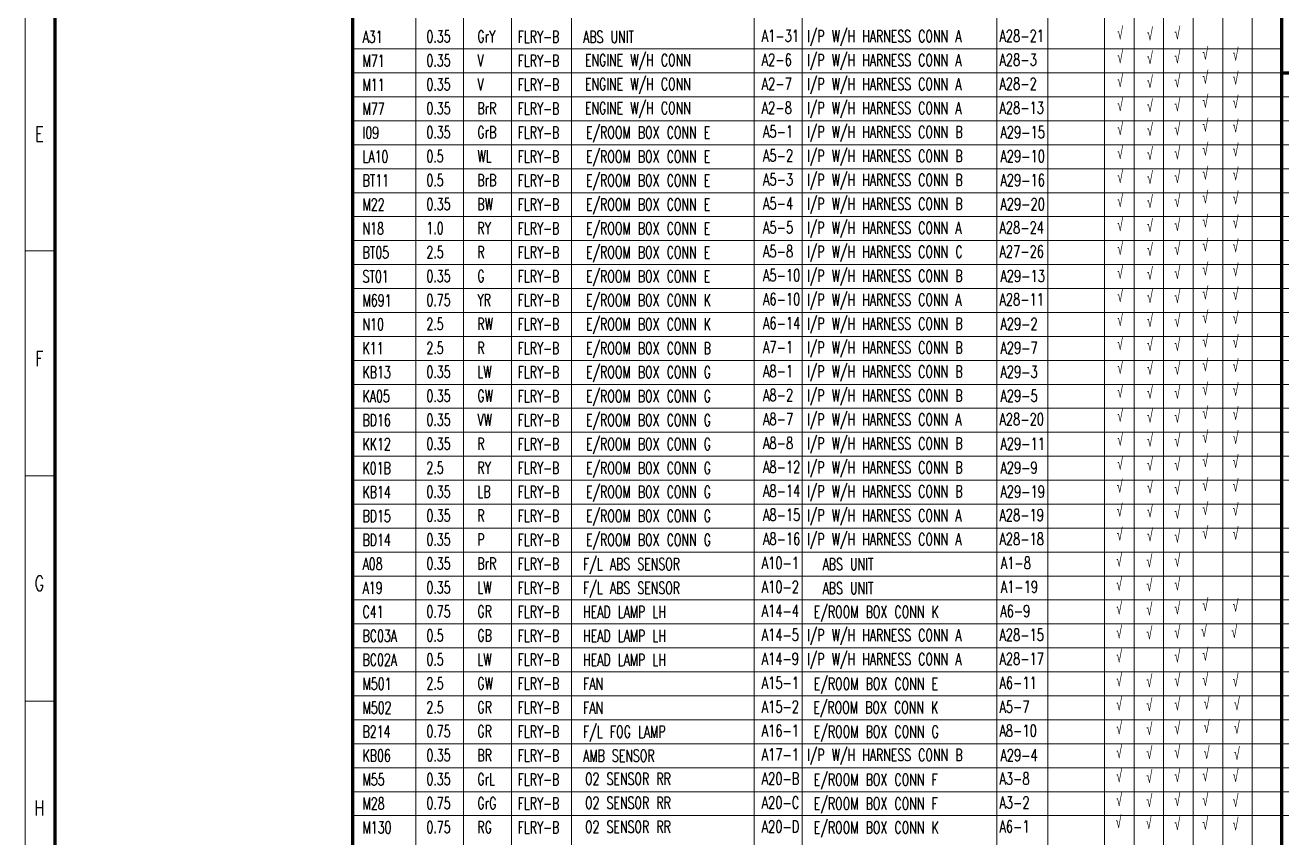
# Model space of a CAD drawing. Header units: millimetres. Extents: x 296 to 1485, y 44 to 885.
# Drawn here: x 296.4 to 716, y 312.8 to 584.2 of the extents above; entities that cross this region are included whole.
import ezdxf
from ezdxf.enums import TextEntityAlignment as Align

# ---------------------------------------------------------------- set-up
doc = ezdxf.new("R2010")
doc.units = ezdxf.units.MM
doc.layers.add('0Filament', color=7, linetype='Continuous', lineweight=20)
doc.layers.add('2FRAME', color=2, linetype='Continuous', lineweight=70)
doc.styles.add('HZ', font='TXT', dxfattribs={"width": 0.7, "height": 4, "bigfont": 'HZTXT'})

msp = doc.modelspace()

# ---------------------------------------------------------------- linework, layer by layer
at = {"layer": '0Filament'}
for p, q in [((296.47, 44.43), (296.47, 885.43)), ((426.83, 744.22), (426.83, 54.43)), ((442.83, 744.22), (442.83, 54.43)), ((458.83, 54.43), (458.83, 744.22)), ((478.81, 54.43), (478.81, 744.22)), ((539.83, 54.43), (539.83, 744.22)), ((555.83, 54.43), (555.83, 744.22)), ((620.83, 54.43), (620.83, 744.22)), ((637.95, 744.22), (637.95, 54.43)), ((656.83, 54.43), (656.83, 744.22)), ((666.7, 54.43), (666.7, 744.22)), ((676.57, 54.43), (676.57, 744.22)), ((686.44, 54.43), (686.44, 744.22)), ((696.31, 54.43), (696.31, 744.22)), ((706.18, 54.43), (706.18, 744.22)), ((716.05, 576.22), (405.83, 576.22)), ((716.05, 568.22), (405.83, 568.22)), ((716.05, 560.22), (405.83, 560.22)), ((716.05, 560.22), (1026.27, 560.22)), ((716.05, 560.22), (1026.27, 560.22)), ((716.05, 560.22), (1026.27, 560.22)), ((716.05, 560.22), (1026.27, 560.22)), ((716.05, 552.22), (405.83, 552.22)), ((716.05, 552.22), (1026.27, 552.22)), ((716.05, 552.22), (1026.27, 552.22)), ((716.05, 552.22), (1026.27, 552.22)), ((716.05, 552.22), (1026.27, 552.22)), ((716.05, 544.22), (405.83, 544.22)), ((716.05, 544.22), (1026.27, 544.22)), ((716.05, 544.22), (1026.27, 544.22)), ((716.05, 544.22), (1026.27, 544.22)), ((716.05, 544.22), (1026.27, 544.22)), ((716.05, 536.22), (405.83, 536.22)), ((716.05, 536.22), (1026.27, 536.22)), ((716.05, 536.22), (1026.27, 536.22)), ((716.05, 536.22), (1026.27, 536.22)), ((716.05, 536.22), (1026.27, 536.22)), ((716.05, 528.22), (405.83, 528.22)), ((716.05, 528.22), (1026.27, 528.22)), ((716.05, 520.22), (405.83, 520.22)), ((716.05, 520.22), (1026.27, 520.22)), ((716.05, 512.22), (405.83, 512.22)), ((716.05, 512.22), (1026.27, 512.22)), ((306.37, 508.76), (296.47, 508.76)), ((716.05, 504.22), (405.83, 504.22)), ((716.05, 504.22), (1026.27, 504.22)), ((716.05, 496.22), (405.83, 496.22)), ((716.05, 496.22), (1026.27, 496.22)), ((716.05, 488.22), (405.83, 488.22)), ((716.05, 488.22), (1026.27, 488.22)), ((716.05, 480.22), (405.83, 480.22)), ((716.05, 480.22), (1026.27, 480.22)), ((716.05, 472.22), (405.83, 472.22)), ((716.05, 472.22), (1026.27, 472.22)), ((716.05, 464.22), (405.83, 464.22)), ((716.05, 464.22), (1026.27, 464.22)), ((716.05, 456.22), (405.83, 456.22)), ((716.05, 456.22), (1026.27, 456.22)), ((716.05, 448.22), (405.83, 448.22)), ((716.05, 448.22), (1026.27, 448.22)), ((1026.27, 440.22), (405.83, 440.22)), ((306.37, 433.73), (296.47, 433.73)), ((1026.27, 432.22), (405.83, 432.22)), ((716.05, 424.22), (405.83, 424.22)), ((716.05, 416.22), (405.83, 416.22)), ((1026.27, 416.22), (716.05, 416.22)), ((716.05, 408.22), (405.83, 408.22)), ((1026.27, 408.22), (716.05, 408.22)), ((716.05, 400.22), (405.83, 400.22)), ((1026.27, 400.22), (716.05, 400.22)), ((716.05, 392.22), (405.83, 392.22)), ((1026.27, 392.22), (716.05, 392.22)), ((716.05, 384.22), (405.83, 384.22)), ((1026.27, 384.22), (716.05, 384.22)), ((716.05, 376.22), (405.83, 376.22)), ((1026.27, 376.22), (716.05, 376.22)), ((716.05, 368.22), (405.83, 368.22)), ((1026.27, 368.22), (716.05, 368.22)), ((306.4, 358.49), (296.42, 358.49)), ((716.05, 360.22), (405.83, 360.22)), ((1026.27, 360.22), (716.05, 360.22)), ((716.05, 352.22), (405.83, 352.22)), ((1026.27, 352.22), (716.05, 352.22)), ((716.05, 344.22), (405.83, 344.22)), ((1026.27, 344.22), (716.05, 344.22)), ((716.05, 336.22), (405.83, 336.22)), ((1026.27, 336.22), (716.05, 336.22)), ((716.05, 328.22), (405.83, 328.22)), ((1026.27, 328.22), (716.05, 328.22)), ((716.05, 320.22), (405.83, 320.22)), ((1026.27, 320.22), (716.05, 320.22))]:
    msp.add_line(p, q, dxfattribs=at)
at = {"layer": '2FRAME'}
for p, q in [((306.47, 54.43), (306.47, 875.43)), ((405.83, 54.43), (405.83, 744.22)), ((716.05, 54.43), (716.05, 744.22)), ((716.05, 568.22), (1026.27, 568.22)), ((716.05, 568.22), (1026.27, 568.22)), ((716.05, 568.22), (1026.27, 568.22)), ((716.05, 568.22), (1026.27, 568.22))]:
    msp.add_line(p, q, dxfattribs=at)

# ---------------------------------------------------------------- texts
at = {"layer": '0Filament', "color": 0, "lineweight": 20, "style": 'HZ', "width": 0.67}
for p in [(662.06, 578.3), (662.06, 570.3), (662.06, 562.3), (662.06, 554.3), (662.06, 546.3), (662.06, 538.3), (662.06, 530.3), (662.06, 522.3)]:
    msp.add_text('√', height=4, dxfattribs=at).set_placement(p, align=Align.BOTTOM_CENTER)
at = {"layer": '0Filament', "lineweight": 20, "style": 'HZ', "width": 0.67}
for p in [(672.02, 577.97), (681.16, 578.24), (681.16, 578.24), (681.16, 578.24), (681.16, 578.24), (672.02, 569.97), (681.16, 570.24), (681.16, 570.24), (681.16, 570.24), (681.16, 570.24), (690.51, 571.45), (700.61, 571.18), (672.02, 561.97), (681.16, 562.24), (681.16, 562.24), (681.16, 562.24), (681.16, 562.24), (690.51, 563.45), (700.61, 563.18), (672.02, 553.97), (681.16, 554.24), (681.16, 554.24), (681.16, 554.24), (681.16, 554.24), (690.51, 555.45), (700.61, 555.18), (672.02, 545.97), (681.16, 546.24), (681.16, 546.24), (681.16, 546.24), (681.16, 546.24), (690.51, 547.45), (700.61, 547.18), (672.02, 537.97), (681.16, 538.24), (681.16, 538.24), (681.16, 538.24), (681.16, 538.24), (690.51, 539.45), (700.61, 539.18), (690.51, 531.45), (672.02, 529.97), (681.16, 530.24), (681.16, 530.24), (681.16, 530.24), (681.16, 530.24), (700.61, 531.18), (690.51, 523.45), (700.61, 523.18), (672.02, 521.97), (681.16, 522.24), (681.16, 522.24), (681.16, 522.24), (681.16, 522.24), (690.51, 515.45), (700.61, 515.18), (662.06, 514.3), (672.02, 513.97), (681.16, 514.24), (681.16, 514.24), (681.16, 514.24), (681.16, 514.24), (662.06, 506.3), (681.16, 506.24), (681.16, 506.24), (681.16, 506.24), (681.16, 506.24), (690.51, 507.45), (700.61, 507.18), (672.02, 505.97), (662.06, 498.3), (672.02, 497.97), (681.16, 498.24), (681.16, 498.24), (681.16, 498.24), (681.16, 498.24), (690.51, 499.45), (700.61, 499.18), (662.06, 490.58), (672.02, 490.25), (681.16, 490.24), (681.16, 490.24), (681.16, 490.24), (681.16, 490.24), (690.51, 491.45), (700.61, 491.18), (662.06, 482.58), (672.02, 482.25), (681.16, 482.24), (681.16, 482.24), (681.16, 482.24), (681.16, 482.24), (690.51, 483.45), (700.61, 483.18), (662.06, 474.58), (672.02, 474.25), (681.16, 474.24), (681.16, 474.24), (681.16, 474.24), (681.16, 474.24), (690.51, 475.45), (700.61, 475.18), (662.06, 466.58), (672.02, 466.25), (681.16, 466.24), (681.16, 466.24), (681.16, 466.24), (681.16, 466.24), (690.51, 467.45), (700.61, 467.18), (662.06, 458.58), (672.02, 458.25), (681.16, 458.24), (681.16, 458.24), (681.16, 458.24), (681.16, 458.24), (690.51, 459.45), (700.61, 459.18), (662.06, 450.58), (672.02, 450.25), (681.16, 450.24), (681.16, 450.24), (681.16, 450.24), (681.16, 450.24), (690.51, 451.45), (700.61, 451.18), (690.51, 443.45), (662.06, 442.58), (672.02, 442.25), (681.16, 442.24), (681.16, 442.24), (681.16, 442.24), (681.16, 442.24), (681.16, 442.24), (681.16, 442.24), (681.16, 442.24), (681.16, 442.24), (681.16, 442.24), (681.16, 442.24), (681.16, 442.24), (681.16, 442.24), (681.16, 442.24), (681.16, 442.24), (681.16, 442.24), (681.16, 442.24), (681.16, 442.24), (681.16, 442.24), (681.16, 442.24), (681.16, 442.24), (681.16, 442.24), (681.16, 442.24), (681.16, 442.24), (681.16, 442.24), (681.16, 442.24), (681.16, 442.24), (681.16, 442.24), (681.16, 442.24), (681.16, 442.24), (681.16, 442.24), (681.16, 442.24), (681.16, 442.24), (681.16, 442.24), (681.16, 442.24), (681.16, 442.24), (681.16, 442.24), (681.16, 442.24), (681.16, 442.24), (681.16, 442.24), (681.16, 442.24), (681.16, 442.24), (681.16, 442.24), (681.16, 442.24), (681.16, 442.24), (681.16, 442.24), (681.16, 442.24), (681.16, 442.24), (681.16, 442.24), (681.16, 442.24), (681.16, 442.24), (681.16, 442.24), (681.16, 442.24), (681.16, 442.24), (681.16, 442.24), (681.16, 442.24), (681.16, 442.24), (681.16, 442.24), (681.16, 442.24), (681.16, 442.24), (681.16, 442.24), (681.16, 442.24), (681.16, 442.24), (681.16, 442.24), (681.16, 442.24), (681.16, 442.24), (681.16, 442.24), (681.16, 442.24), (700.61, 443.18), (690.51, 435.45), (700.61, 435.18), (662.06, 434.58), (672.02, 434.25), (681.16, 434.24), (681.16, 434.24), (681.16, 434.24), (681.16, 434.24), (681.16, 434.24), (681.16, 434.24), (681.16, 434.24), (681.16, 434.24), (681.16, 434.24), (681.16, 434.24), (681.16, 434.24), (681.16, 434.24), (681.16, 434.24), (681.16, 434.24), (681.16, 434.24), (681.16, 434.24), (681.16, 434.24), (681.16, 434.24), (681.16, 434.24), (681.16, 434.24), (681.16, 434.24), (681.16, 434.24), (681.16, 434.24), (681.16, 434.24), (681.16, 434.24), (681.16, 434.24), (681.16, 434.24), (681.16, 434.24), (681.16, 434.24), (681.16, 434.24), (681.16, 434.24), (681.16, 434.24), (681.16, 434.24), (681.16, 434.24), (681.16, 434.24), (681.16, 434.24), (681.16, 434.24), (681.16, 434.24), (681.16, 434.24), (681.16, 434.24), (681.16, 434.24), (681.16, 434.24), (681.16, 434.24), (681.16, 434.24), (681.16, 434.24), (681.16, 434.24), (681.16, 434.24), (681.16, 434.24), (681.16, 434.24), (681.16, 434.24), (681.16, 434.24), (681.16, 434.24), (681.16, 434.24), (681.16, 434.24), (681.16, 434.24), (681.16, 434.24), (681.16, 434.24), (681.16, 434.24), (681.16, 434.24), (681.16, 434.24), (681.16, 434.24), (681.16, 434.24), (681.16, 434.24), (681.16, 434.24), (661.92, 426.9), (672.02, 426.63), (690.51, 427.45), (700.61, 427.18), (681.16, 426.24), (681.16, 426.24), (681.16, 426.24), (681.16, 426.24), (681.16, 426.24), (681.16, 426.24), (681.16, 426.24), (681.16, 426.24), (681.16, 426.24), (681.16, 426.24), (681.16, 426.24), (681.16, 426.24), (681.16, 426.24), (681.16, 426.24), (681.16, 426.24), (681.16, 426.24), (681.16, 426.24), (681.16, 426.24), (681.16, 426.24), (681.16, 426.24), (681.16, 426.24), (681.16, 426.24), (681.16, 426.24), (681.16, 426.24), (681.16, 426.24), (681.16, 426.24), (681.16, 426.24), (681.16, 426.24), (681.16, 426.24), (681.16, 426.24), (681.16, 426.24), (681.16, 426.24), (681.16, 426.24), (681.16, 426.24), (681.16, 426.24), (681.16, 426.24), (681.16, 426.24), (681.16, 426.24), (681.16, 426.24), (681.16, 426.24), (681.16, 426.24), (681.16, 426.24), (681.16, 426.24), (681.16, 426.24), (681.16, 426.24), (681.16, 426.24), (681.16, 426.24), (681.16, 426.24), (681.16, 426.24), (681.16, 426.24), (681.16, 426.24), (681.16, 426.24), (681.16, 426.24), (681.16, 426.24), (681.16, 426.24), (681.16, 426.24), (681.16, 426.24), (681.16, 426.24), (681.16, 426.24), (681.16, 426.24), (681.16, 426.24), (681.16, 426.24), (681.16, 426.24), (681.16, 426.24), (661.92, 418.9), (672.02, 418.63), (681.16, 418.24), (681.16, 418.24), (681.16, 418.24), (681.16, 418.24), (681.16, 418.24), (681.16, 418.24), (681.16, 418.24), (681.16, 418.24), (681.16, 418.24), (681.16, 418.24), (681.16, 418.24), (681.16, 418.24), (681.16, 418.24), (681.16, 418.24), (681.16, 418.24), (681.16, 418.24), (681.16, 418.24), (681.16, 418.24), (681.16, 418.24), (681.16, 418.24), (681.16, 418.24), (681.16, 418.24), (681.16, 418.24), (681.16, 418.24), (681.16, 418.24), (681.16, 418.24), (681.16, 418.24), (681.16, 418.24), (681.16, 418.24), (681.16, 418.24), (681.16, 418.24), (681.16, 418.24), (681.16, 418.24), (681.16, 418.24), (681.16, 418.24), (681.16, 418.24), (681.16, 418.24), (681.16, 418.24), (681.16, 418.24), (681.16, 418.24), (681.16, 418.24), (681.16, 418.24), (681.16, 418.24), (681.16, 418.24), (681.16, 418.24), (681.16, 418.24), (681.16, 418.24), (681.16, 418.24), (681.16, 418.24), (681.16, 418.24), (681.16, 418.24), (681.16, 418.24), (681.16, 418.24), (681.16, 418.24), (681.16, 418.24), (681.16, 418.24), (681.16, 418.24), (681.16, 418.24), (681.16, 418.24), (681.16, 418.24), (681.16, 418.24), (681.16, 418.24), (681.16, 418.24), (681.16, 418.24), (690.51, 419.45), (700.61, 419.18), (661.92, 410.9), (672.02, 410.63), (681.16, 410.24), (681.16, 410.24), (681.16, 410.24), (681.16, 410.24), (681.16, 410.24), (681.16, 410.24), (681.16, 410.24), (681.16, 410.24), (681.16, 410.24), (681.16, 410.24), (681.16, 410.24), (681.16, 410.24), (681.16, 410.24), (681.16, 410.24), (681.16, 410.24), (681.16, 410.24), (681.16, 410.24), (681.16, 410.24), (681.16, 410.24), (681.16, 410.24), (681.16, 410.24), (681.16, 410.24), (681.16, 410.24), (681.16, 410.24), (681.16, 410.24), (681.16, 410.24), (681.16, 410.24), (681.16, 410.24), (681.16, 410.24), (681.16, 410.24), (681.16, 410.24), (681.16, 410.24), (681.16, 410.24), (681.16, 410.24), (681.16, 410.24), (681.16, 410.24), (681.16, 410.24), (681.16, 410.24), (681.16, 410.24), (681.16, 410.24), (681.16, 410.24), (681.16, 410.24), (681.16, 410.24), (681.16, 410.24), (681.16, 410.24), (681.16, 410.24), (681.16, 410.24), (681.16, 410.24), (681.16, 410.24), (681.16, 410.24), (681.16, 410.24), (681.16, 410.24), (681.16, 410.24), (681.16, 410.24), (681.16, 410.24), (681.16, 410.24), (681.16, 410.24), (681.16, 410.24), (681.16, 410.24), (681.16, 410.24), (681.16, 410.24), (681.16, 410.24), (681.16, 410.24), (681.16, 410.24), (690.51, 411.45), (700.61, 411.18), (661.72, 402.22), (671.82, 401.95), (681.16, 402.24), (681.16, 402.24), (681.16, 402.24), (681.16, 402.24), (681.16, 402.24), (681.16, 402.24), (681.16, 402.24), (681.16, 402.24), (681.16, 402.24), (681.16, 402.24), (681.16, 402.24), (681.16, 402.24), (681.16, 402.24), (681.16, 402.24), (681.16, 402.24), (681.16, 402.24), (681.16, 402.24), (681.16, 402.24), (681.16, 402.24), (681.16, 402.24), (681.16, 402.24), (681.16, 402.24), (681.16, 402.24), (681.16, 402.24), (681.16, 402.24), (681.16, 402.24), (681.16, 402.24), (681.16, 402.24), (681.16, 402.24), (681.16, 402.24), (681.16, 402.24), (681.16, 402.24), (681.16, 402.24), (681.16, 402.24), (681.16, 402.24), (681.16, 402.24), (681.16, 402.24), (681.16, 402.24), (681.16, 402.24), (681.16, 402.24), (681.16, 402.24), (681.16, 402.24), (681.16, 402.24), (681.16, 402.24), (681.16, 402.24), (681.16, 402.24), (681.16, 402.24), (681.16, 402.24), (681.16, 402.24), (681.16, 402.24), (681.16, 402.24), (681.16, 402.24), (681.16, 402.24), (681.16, 402.24), (681.16, 402.24), (681.16, 402.24), (681.16, 402.24), (681.16, 402.24), (681.16, 402.24), (681.16, 402.24), (681.16, 402.24), (681.16, 402.24), (681.16, 402.24), (681.16, 402.24), (661.72, 394.22), (671.82, 393.95), (681.16, 394.24), (681.16, 394.24), (681.16, 394.24), (681.16, 394.24), (681.16, 394.24), (681.16, 394.24), (681.16, 394.24), (681.16, 394.24), (681.16, 394.24), (681.16, 394.24), (681.16, 394.24), (681.16, 394.24), (681.16, 394.24), (681.16, 394.24), (681.16, 394.24), (681.16, 394.24), (681.16, 394.24), (681.16, 394.24), (681.16, 394.24), (681.16, 394.24), (681.16, 394.24), (681.16, 394.24), (681.16, 394.24), (681.16, 394.24), (681.16, 394.24), (681.16, 394.24), (681.16, 394.24), (681.16, 394.24), (681.16, 394.24), (681.16, 394.24), (681.16, 394.24), (681.16, 394.24), (681.16, 394.24), (681.16, 394.24), (681.16, 394.24), (681.16, 394.24), (681.16, 394.24), (681.16, 394.24), (681.16, 394.24), (681.16, 394.24), (681.16, 394.24), (681.16, 394.24), (681.16, 394.24), (681.16, 394.24), (681.16, 394.24), (681.16, 394.24), (681.16, 394.24), (681.16, 394.24), (681.16, 394.24), (681.16, 394.24), (681.16, 394.24), (681.16, 394.24), (681.16, 394.24), (681.16, 394.24), (681.16, 394.24), (681.16, 394.24), (681.16, 394.24), (681.16, 394.24), (681.16, 394.24), (681.16, 394.24), (681.16, 394.24), (681.16, 394.24), (681.16, 394.24), (681.16, 394.24), (661.72, 386.22), (671.82, 385.95), (681.16, 386.24), (681.16, 386.24), (681.16, 386.24), (681.16, 386.24), (681.16, 386.24), (681.16, 386.24), (681.16, 386.24), (681.16, 386.24), (681.16, 386.24), (681.16, 386.24), (681.16, 386.24), (681.16, 386.24), (681.16, 386.24), (681.16, 386.24), (681.16, 386.24), (681.16, 386.24), (681.16, 386.24), (681.16, 386.24), (681.16, 386.24), (681.16, 386.24), (681.16, 386.24), (681.16, 386.24), (681.16, 386.24), (681.16, 386.24), (681.16, 386.24), (681.16, 386.24), (681.16, 386.24), (681.16, 386.24), (681.16, 386.24), (681.16, 386.24), (681.16, 386.24), (681.16, 386.24), (681.16, 386.24), (681.16, 386.24), (681.16, 386.24), (681.16, 386.24), (681.16, 386.24), (681.16, 386.24), (681.16, 386.24), (681.16, 386.24), (681.16, 386.24), (681.16, 386.24), (681.16, 386.24), (681.16, 386.24), (681.16, 386.24), (681.16, 386.24), (681.16, 386.24), (681.16, 386.24), (681.16, 386.24), (681.16, 386.24), (681.16, 386.24), (681.16, 386.24), (681.16, 386.24), (681.16, 386.24), (681.16, 386.24), (681.16, 386.24), (681.16, 386.24), (681.16, 386.24), (681.16, 386.24), (681.16, 386.24), (681.16, 386.24), (681.16, 386.24), (681.16, 386.24), (681.16, 386.24), (690.51, 387.38), (700.6, 387.11), (661.72, 378.22), (671.82, 377.95), (681.16, 378.24), (681.16, 378.24), (681.16, 378.24), (681.16, 378.24), (681.16, 378.24), (681.16, 378.24), (681.16, 378.24), (681.16, 378.24), (681.16, 378.24), (681.16, 378.24), (681.16, 378.24), (681.16, 378.24), (681.16, 378.24), (681.16, 378.24), (681.16, 378.24), (681.16, 378.24), (681.16, 378.24), (681.16, 378.24), (681.16, 378.24), (681.16, 378.24), (681.16, 378.24), (681.16, 378.24), (681.16, 378.24), (681.16, 378.24), (681.16, 378.24), (681.16, 378.24), (681.16, 378.24), (681.16, 378.24), (681.16, 378.24), (681.16, 378.24), (681.16, 378.24), (681.16, 378.24), (681.16, 378.24), (681.16, 378.24), (681.16, 378.24), (681.16, 378.24), (681.16, 378.24), (681.16, 378.24), (681.16, 378.24), (681.16, 378.24), (681.16, 378.24), (681.16, 378.24), (681.16, 378.24), (681.16, 378.24), (681.16, 378.24), (681.16, 378.24), (681.16, 378.24), (681.16, 378.24), (681.16, 378.24), (681.16, 378.24), (681.16, 378.24), (681.16, 378.24), (681.16, 378.24), (681.16, 378.24), (681.16, 378.24), (681.16, 378.24), (681.16, 378.24), (681.16, 378.24), (681.16, 378.24), (681.16, 378.24), (681.16, 378.24), (681.16, 378.24), (681.16, 378.24), (681.16, 378.24), (690.07, 378.65), (700.17, 378.38), (661.72, 370.22), (681.16, 370.24), (681.16, 370.24), (681.16, 370.24), (681.16, 370.24), (681.16, 370.24), (681.16, 370.24), (681.16, 370.24), (681.16, 370.24), (681.16, 370.24), (681.16, 370.24), (681.16, 370.24), (681.16, 370.24), (681.16, 370.24), (681.16, 370.24), (681.16, 370.24), (681.16, 370.24), (681.16, 370.24), (681.16, 370.24), (681.16, 370.24), (681.16, 370.24), (681.16, 370.24), (681.16, 370.24), (681.16, 370.24), (681.16, 370.24), (681.16, 370.24), (681.16, 370.24), (681.16, 370.24), (681.16, 370.24), (681.16, 370.24), (681.16, 370.24), (681.16, 370.24), (681.16, 370.24), (681.16, 370.24), (681.16, 370.24), (681.16, 370.24), (681.16, 370.24), (681.16, 370.24), (681.16, 370.24), (681.16, 370.24), (681.16, 370.24), (681.16, 370.24), (681.16, 370.24), (681.16, 370.24), (681.16, 370.24), (681.16, 370.24), (681.16, 370.24), (681.16, 370.24), (681.16, 370.24), (681.16, 370.24), (681.16, 370.24), (681.16, 370.24), (681.16, 370.24), (681.16, 370.24), (681.16, 370.24), (681.16, 370.24), (681.16, 370.24), (681.16, 370.24), (681.16, 370.24), (681.16, 370.24), (681.16, 370.24), (681.16, 370.24), (681.16, 370.24), (681.16, 370.24), (681.16, 370.24), (690.51, 370.79), (661.72, 362.22), (671.82, 361.95), (681.16, 362.24), (681.16, 362.24), (681.16, 362.24), (681.16, 362.24), (681.16, 362.24), (681.16, 362.24), (681.16, 362.24), (681.16, 362.24), (681.16, 362.24), (681.16, 362.24), (681.16, 362.24), (681.16, 362.24), (681.16, 362.24), (681.16, 362.24), (681.16, 362.24), (681.16, 362.24), (681.16, 362.24), (681.16, 362.24), (681.16, 362.24), (681.16, 362.24), (681.16, 362.24), (681.16, 362.24), (681.16, 362.24), (681.16, 362.24), (681.16, 362.24), (681.16, 362.24), (681.16, 362.24), (681.16, 362.24), (681.16, 362.24), (681.16, 362.24), (681.16, 362.24), (681.16, 362.24), (681.16, 362.24), (681.16, 362.24), (681.16, 362.24), (681.16, 362.24), (681.16, 362.24), (681.16, 362.24), (681.16, 362.24), (681.16, 362.24), (681.16, 362.24), (681.16, 362.24), (681.16, 362.24), (681.16, 362.24), (681.16, 362.24), (681.16, 362.24), (681.16, 362.24), (681.16, 362.24), (681.16, 362.24), (681.16, 362.24), (681.16, 362.24), (681.16, 362.24), (681.16, 362.24), (681.16, 362.24), (681.16, 362.24), (681.16, 362.24), (681.16, 362.24), (681.16, 362.24), (681.16, 362.24), (681.16, 362.24), (681.16, 362.24), (681.16, 362.24), (681.16, 362.24), (681.16, 362.24), (690.5, 362.39), (700.6, 362.12), (661.72, 354.22), (671.82, 353.95), (681.16, 354.24), (681.16, 354.24), (681.16, 354.24), (681.16, 354.24), (681.16, 354.24), (681.16, 354.24), (681.16, 354.24), (681.16, 354.24), (681.16, 354.24), (681.16, 354.24), (681.16, 354.24), (681.16, 354.24), (681.16, 354.24), (681.16, 354.24), (681.16, 354.24), (681.16, 354.24), (681.16, 354.24), (681.16, 354.24), (681.16, 354.24), (681.16, 354.24), (681.16, 354.24), (681.16, 354.24), (681.16, 354.24), (681.16, 354.24), (681.16, 354.24), (681.16, 354.24), (681.16, 354.24), (681.16, 354.24), (681.16, 354.24), (681.16, 354.24), (681.16, 354.24), (681.16, 354.24), (681.16, 354.24), (681.16, 354.24), (681.16, 354.24), (681.16, 354.24), (681.16, 354.24), (681.16, 354.24), (681.16, 354.24), (681.16, 354.24), (681.16, 354.24), (681.16, 354.24), (681.16, 354.24), (681.16, 354.24), (681.16, 354.24), (681.16, 354.24), (681.16, 354.24), (681.16, 354.24), (681.16, 354.24), (681.16, 354.24), (681.16, 354.24), (681.16, 354.24), (681.16, 354.24), (681.16, 354.24), (681.16, 354.24), (681.16, 354.24), (681.16, 354.24), (681.16, 354.24), (681.16, 354.24), (681.16, 354.24), (681.16, 354.24), (681.16, 354.24), (681.16, 354.24), (681.16, 354.24), (690.94, 354.54), (701.04, 354.26), (661.72, 346.22), (671.82, 345.95), (681.16, 346.24), (681.16, 346.24), (681.16, 346.24), (681.16, 346.24), (681.16, 346.24), (681.16, 346.24), (681.16, 346.24), (681.16, 346.24), (681.16, 346.24), (681.16, 346.24), (681.16, 346.24), (681.16, 346.24), (681.16, 346.24), (681.16, 346.24), (681.16, 346.24), (681.16, 346.24), (681.16, 346.24), (681.16, 346.24), (681.16, 346.24), (681.16, 346.24), (681.16, 346.24), (681.16, 346.24), (681.16, 346.24), (681.16, 346.24), (681.16, 346.24), (681.16, 346.24), (681.16, 346.24), (681.16, 346.24), (681.16, 346.24), (681.16, 346.24), (681.16, 346.24), (681.16, 346.24), (681.16, 346.24), (681.16, 346.24), (681.16, 346.24), (681.16, 346.24), (681.16, 346.24), (681.16, 346.24), (681.16, 346.24), (681.16, 346.24), (681.16, 346.24), (681.16, 346.24), (681.16, 346.24), (681.16, 346.24), (681.16, 346.24), (681.16, 346.24), (681.16, 346.24), (681.16, 346.24), (681.16, 346.24), (681.16, 346.24), (681.16, 346.24), (681.16, 346.24), (681.16, 346.24), (681.16, 346.24), (681.16, 346.24), (681.16, 346.24), (681.16, 346.24), (681.16, 346.24), (681.16, 346.24), (681.16, 346.24), (681.16, 346.24), (681.16, 346.24), (681.16, 346.24), (681.16, 346.24), (690.94, 346.68), (701.04, 346.41), (661.72, 338.22), (671.82, 337.95), (681.16, 338.24), (681.16, 338.24), (681.16, 338.24), (681.16, 338.24), (681.16, 338.24), (681.16, 338.24), (681.16, 338.24), (681.16, 338.24), (681.16, 338.24), (681.16, 338.24), (681.16, 338.24), (681.16, 338.24), (681.16, 338.24), (681.16, 338.24), (681.16, 338.24), (681.16, 338.24), (681.16, 338.24), (681.16, 338.24), (681.16, 338.24), (681.16, 338.24), (681.16, 338.24), (681.16, 338.24), (681.16, 338.24), (681.16, 338.24), (681.16, 338.24), (681.16, 338.24), (681.16, 338.24), (681.16, 338.24), (681.16, 338.24), (681.16, 338.24), (681.16, 338.24), (681.16, 338.24), (681.16, 338.24), (681.16, 338.24), (681.16, 338.24), (681.16, 338.24), (681.16, 338.24), (681.16, 338.24), (681.16, 338.24), (681.16, 338.24), (681.16, 338.24), (681.16, 338.24), (681.16, 338.24), (681.16, 338.24), (681.16, 338.24), (681.16, 338.24), (681.16, 338.24), (681.16, 338.24), (681.16, 338.24), (681.16, 338.24), (681.16, 338.24), (681.16, 338.24), (681.16, 338.24), (681.16, 338.24), (681.16, 338.24), (681.16, 338.24), (681.16, 338.24), (681.16, 338.24), (681.16, 338.24), (681.16, 338.24), (681.16, 338.24), (681.16, 338.24), (681.16, 338.24), (681.16, 338.24), (690.94, 337.95), (701.04, 337.68), (661.72, 330.22), (671.82, 329.95), (681.16, 330.24), (681.16, 330.24), (681.16, 330.24), (681.16, 330.24), (681.16, 330.24), (681.16, 330.24), (681.16, 330.24), (681.16, 330.24), (681.16, 330.24), (681.16, 330.24), (681.16, 330.24), (681.16, 330.24), (681.16, 330.24), (681.16, 330.24), (681.16, 330.24), (681.16, 330.24), (681.16, 330.24), (681.16, 330.24), (681.16, 330.24), (681.16, 330.24), (681.16, 330.24), (681.16, 330.24), (681.16, 330.24), (681.16, 330.24), (681.16, 330.24), (681.16, 330.24), (681.16, 330.24), (681.16, 330.24), (681.16, 330.24), (681.16, 330.24), (681.16, 330.24), (681.16, 330.24), (681.16, 330.24), (681.16, 330.24), (681.16, 330.24), (681.16, 330.24), (681.16, 330.24), (681.16, 330.24), (681.16, 330.24), (681.16, 330.24), (681.16, 330.24), (681.16, 330.24), (681.16, 330.24), (681.16, 330.24), (681.16, 330.24), (681.16, 330.24), (681.16, 330.24), (681.16, 330.24), (681.16, 330.24), (681.16, 330.24), (681.16, 330.24), (681.16, 330.24), (681.16, 330.24), (681.16, 330.24), (681.16, 330.24), (681.16, 330.24), (681.16, 330.24), (681.16, 330.24), (681.16, 330.24), (681.16, 330.24), (681.16, 330.24), (681.16, 330.24), (681.16, 330.24), (681.16, 330.24), (690.5, 330.53), (700.6, 330.26), (661.72, 322.22), (671.82, 321.95), (681.16, 322.24), (681.16, 322.24), (681.16, 322.24), (681.16, 322.24), (681.16, 322.24), (681.16, 322.24), (681.16, 322.24), (681.16, 322.24), (681.16, 322.24), (681.16, 322.24), (681.16, 322.24), (681.16, 322.24), (681.16, 322.24), (681.16, 322.24), (681.16, 322.24), (681.16, 322.24), (681.16, 322.24), (681.16, 322.24), (681.16, 322.24), (681.16, 322.24), (681.16, 322.24), (681.16, 322.24), (681.16, 322.24), (681.16, 322.24), (681.16, 322.24), (681.16, 322.24), (681.16, 322.24), (681.16, 322.24), (681.16, 322.24), (681.16, 322.24), (681.16, 322.24), (681.16, 322.24), (681.16, 322.24), (681.16, 322.24), (681.16, 322.24), (681.16, 322.24), (681.16, 322.24), (681.16, 322.24), (681.16, 322.24), (681.16, 322.24), (681.16, 322.24), (681.16, 322.24), (681.16, 322.24), (681.16, 322.24), (681.16, 322.24), (681.16, 322.24), (681.16, 322.24), (681.16, 322.24), (681.16, 322.24), (681.16, 322.24), (681.16, 322.24), (681.16, 322.24), (681.16, 322.24), (681.16, 322.24), (681.16, 322.24), (681.16, 322.24), (681.16, 322.24), (681.16, 322.24), (681.16, 322.24), (681.16, 322.24), (681.16, 322.24), (681.16, 322.24), (681.16, 322.24), (681.16, 322.24), (690.5, 322.23), (700.6, 321.96), (661.52, 314.9), (671.62, 314.63), (681.16, 314.24), (681.16, 314.24), (681.16, 314.24), (681.16, 314.24), (681.16, 314.24), (681.16, 314.24), (681.16, 314.24), (681.16, 314.24), (681.16, 314.24), (681.16, 314.24), (681.16, 314.24), (681.16, 314.24), (681.16, 314.24), (681.16, 314.24), (681.16, 314.24), (681.16, 314.24), (681.16, 314.24), (681.16, 314.24), (681.16, 314.24), (681.16, 314.24), (681.16, 314.24), (681.16, 314.24), (681.16, 314.24), (681.16, 314.24), (681.16, 314.24), (681.16, 314.24), (681.16, 314.24), (681.16, 314.24), (681.16, 314.24), (681.16, 314.24), (681.16, 314.24), (681.16, 314.24), (681.16, 314.24), (681.16, 314.24), (681.16, 314.24), (681.16, 314.24), (681.16, 314.24), (681.16, 314.24), (681.16, 314.24), (681.16, 314.24), (681.16, 314.24), (681.16, 314.24), (681.16, 314.24), (681.16, 314.24), (681.16, 314.24), (681.16, 314.24), (681.16, 314.24), (681.16, 314.24), (681.16, 314.24), (681.16, 314.24), (681.16, 314.24), (681.16, 314.24), (681.16, 314.24), (681.16, 314.24), (681.16, 314.24), (681.16, 314.24), (681.16, 314.24), (681.16, 314.24), (681.16, 314.24), (681.16, 314.24), (681.16, 314.24), (681.16, 314.24), (681.16, 314.24), (681.16, 314.24), (690.5, 314.38), (700.6, 314.1)]:
    msp.add_text('√', height=4, dxfattribs=at).set_placement(p, align=Align.BOTTOM_CENTER)
at = {"layer": '0Filament', "color": 7, "style": 'HZ', "width": 0.67}
for s, p in [('A31', (409.09, 578.26)), ('0.35', (430.43, 578.38)), ('GrY', (447.45, 578.38)), ('FLRY-B', (460.9, 578.3)), ('M71', (409.09, 570.26)), ('0.35', (430.43, 570.38)), ('V', (447.45, 570.38)), ('FLRY-B', (460.9, 570.3)), ('M11', (409.09, 562.26)), ('0.35', (430.43, 562.38)), ('V', (447.45, 562.38)), ('FLRY-B', (460.9, 562.3)), ('M77', (409.09, 554.26)), ('0.35', (430.43, 554.38)), ('FLRY-B', (460.9, 554.3)), ('I09', (409.09, 546.26)), ('0.35', (430.43, 546.38)), ('GrB', (447.45, 546.38)), ('FLRY-B', (460.9, 546.3)), ('LA10', (409.09, 538.26)), ('0.5', (430.43, 538.38)), ('WL', (447.45, 538.38)), ('FLRY-B', (460.9, 538.3)), ('BT11', (409.09, 530.26)), ('0.5', (430.43, 530.38)), ('BrB', (447.45, 530.38)), ('FLRY-B', (460.9, 530.3)), ('M22', (409.09, 522.26)), ('0.35', (430.43, 522.38)), ('BW', (447.45, 522.38)), ('FLRY-B', (460.9, 522.3)), ('N18', (409.09, 514.26)), ('1.0', (430.43, 514.38)), ('RY', (447.45, 514.38)), ('FLRY-B', (460.9, 514.3)), ('BT05', (409.09, 506.26)), ('2.5', (430.43, 506.38)), ('R', (447.45, 506.38)), ('FLRY-B', (460.9, 506.3)), ('ST01', (409.09, 498.26)), ('0.35', (430.43, 498.38)), ('G', (447.45, 498.38)), ('FLRY-B', (460.9, 498.3)), ('M691', (409.09, 490.26)), ('0.75', (430.43, 490.38)), ('YR', (447.45, 490.38)), ('FLRY-B', (460.9, 490.3)), ('N10', (409.09, 482.26)), ('2.5', (430.43, 482.38)), ('RW', (447.45, 482.38)), ('FLRY-B', (460.9, 482.3)), ('R', (447.45, 474.38)), ('K11', (409.09, 474.26)), ('2.5', (430.43, 474.38)), ('FLRY-B', (460.9, 474.3)), ('KB13', (409.09, 466.26)), ('0.35', (430.43, 466.38)), ('LW', (447.45, 466.38)), ('FLRY-B', (460.9, 466.3)), ('KA05', (409.09, 458.26)), ('0.35', (430.43, 458.38)), ('GW', (447.45, 458.38)), ('FLRY-B', (460.9, 458.3)), ('BD16', (409.09, 450.26)), ('0.35', (430.43, 450.38)), ('VW', (447.45, 450.38)), ('FLRY-B', (460.9, 450.3)), ('KK12', (409.09, 442.26)), ('0.35', (430.43, 442.38)), ('R', (447.45, 442.38)), ('FLRY-B', (460.9, 442.3)), ('K01B', (409.09, 434.26)), ('2.5', (430.43, 434.38)), ('RY', (447.45, 434.38)), ('FLRY-B', (460.9, 434.3)), ('KB14', (409.09, 426.26)), ('0.35', (430.43, 426.38)), ('LB', (447.45, 426.38)), ('FLRY-B', (460.9, 426.3)), ('BD15', (409.09, 418.26)), ('0.35', (430.43, 418.38)), ('R', (447.45, 418.38)), ('FLRY-B', (460.9, 418.3)), ('BD14', (409.09, 410.26)), ('0.35', (430.43, 410.38)), ('P', (447.45, 410.38)), ('FLRY-B', (460.9, 410.3)), ('A08', (409.09, 402.26)), ('0.35', (430.43, 402.38)), ('BrR', (447.45, 402.38)), ('FLRY-B', (460.9, 402.3)), ('A19', (409.09, 394.26)), ('0.35', (430.43, 394.38)), ('LW', (447.45, 394.38)), ('FLRY-B', (460.9, 394.3)), ('C41', (409.09, 386.26)), ('0.75', (430.43, 386.38)), ('GR', (447.45, 386.38)), ('FLRY-B', (460.9, 386.3)), ('BC03A', (409.09, 378.26)), ('0.5', (430.43, 378.38)), ('GB', (447.45, 378.38)), ('FLRY-B', (460.9, 378.3)), ('BC02A', (409.09, 370.26)), ('0.5', (430.43, 370.38)), ('LW', (447.45, 370.38)), ('FLRY-B', (460.9, 370.3)), ('M501', (409.09, 362.26)), ('2.5', (430.43, 362.38)), ('GW', (447.45, 362.38)), ('FLRY-B', (460.9, 362.3)), ('M502', (409.09, 354.26)), ('2.5', (430.43, 354.38)), ('GR', (447.45, 354.38)), ('FLRY-B', (460.9, 354.3)), ('B214', (409.09, 346.26)), ('0.75', (430.43, 346.38)), ('GR', (447.45, 346.38)), ('FLRY-B', (460.9, 346.3)), ('KB06', (409.09, 338.26)), ('0.35', (430.43, 338.38)), ('BR', (447.45, 338.38)), ('FLRY-B', (460.9, 338.3)), ('M55', (409.09, 330.26)), ('0.35', (430.43, 330.38)), ('GrL', (447.45, 330.38)), ('FLRY-B', (460.9, 330.3)), ('M28', (409.09, 322.26)), ('0.75', (430.43, 322.38)), ('FLRY-B', (460.9, 322.3)), ('M130', (409.09, 314.26)), ('0.75', (430.43, 314.38)), ('RG', (447.45, 314.38)), ('FLRY-B', (460.9, 314.3))]:
    msp.add_text(s, height=4, dxfattribs=at).set_placement(p)
at = {"layer": '0Filament', "style": 'HZ', "width": 0.67}
for s, p in [('ABS UNIT', (482.73, 582.23)), ('I/P W/H HARNESS CONN A', (557.48, 582.48)), ('ENGINE W/H CONN', (483.35, 574.48)), ('I/P W/H HARNESS CONN A', (557.48, 574.48)), ('ENGINE W/H CONN', (483.35, 566.48)), ('I/P W/H HARNESS CONN A', (557.48, 566.48)), ('ENGINE W/H CONN', (483.35, 558.48)), ('I/P W/H HARNESS CONN A', (557.48, 558.48)), ('E/ROOM BOX CONN E', (483.68, 550.29)), ('I/P W/H HARNESS CONN B', (557.48, 550.48)), ('E/ROOM BOX CONN E', (483.68, 542.29)), ('I/P W/H HARNESS CONN B', (557.48, 542.48)), ('E/ROOM BOX CONN E', (483.68, 534.29)), ('I/P W/H HARNESS CONN B', (557.48, 534.48)), ('E/ROOM BOX CONN E', (483.68, 526.29)), ('I/P W/H HARNESS CONN B', (557.48, 526.48)), ('E/ROOM BOX CONN E', (483.68, 518.29)), ('I/P W/H HARNESS CONN A', (557.48, 518.48)), ('E/ROOM BOX CONN E', (483.68, 510.29)), ('I/P W/H HARNESS CONN C', (557.48, 510.48)), ('E/ROOM BOX CONN E', (483.68, 502.29)), ('I/P W/H HARNESS CONN B', (557.48, 502.48)), ('I/P W/H HARNESS CONN A', (557.48, 494.48)), ('E/ROOM BOX CONN K', (483.68, 494.29)), ('E/ROOM BOX CONN K', (483.68, 486.29)), ('I/P W/H HARNESS CONN B', (557.48, 486.48)), ('E/ROOM BOX CONN B', (483.68, 478.29)), ('I/P W/H HARNESS CONN B', (557.48, 478.48)), ('E/ROOM BOX CONN G', (483.68, 470.29)), ('I/P W/H HARNESS CONN B', (557.48, 470.48)), ('E/ROOM BOX CONN G', (483.68, 462.29)), ('I/P W/H HARNESS CONN B', (557.48, 462.48)), ('E/ROOM BOX CONN G', (483.68, 454.29)), ('I/P W/H HARNESS CONN A', (557.48, 454.48)), ('E/ROOM BOX CONN G', (483.68, 446.29)), ('I/P W/H HARNESS CONN B', (557.48, 446.48)), ('E/ROOM BOX CONN G', (483.68, 438.29)), ('I/P W/H HARNESS CONN B', (557.48, 438.48)), ('E/ROOM BOX CONN G', (483.68, 430.29)), ('I/P W/H HARNESS CONN B', (557.48, 430.48)), ('E/ROOM BOX CONN G', (483.68, 422.29)), ('I/P W/H HARNESS CONN A', (557.48, 422.48)), ('E/ROOM BOX CONN G', (483.68, 414.29)), ('I/P W/H HARNESS CONN A', (557.48, 414.48)), ('F/L ABS SENSOR', (482.73, 406.23)), ('ABS UNIT', (562.69, 406.18)), ('F/L ABS SENSOR', (482.73, 398.23)), ('ABS UNIT', (562.69, 398.18)), ('E/ROOM BOX CONN K', (559.75, 390.23)), ('HEAD LAMP LH', (482.73, 390.23)), ('HEAD LAMP LH', (482.73, 382.23)), ('I/P W/H HARNESS CONN A', (557.48, 382.48)), ('HEAD LAMP LH', (482.73, 374.23)), ('I/P W/H HARNESS CONN A', (557.48, 374.48)), ('FAN', (482.73, 366.23)), ('E/ROOM BOX CONN E', (559.75, 366.23)), ('FAN', (482.73, 358.23)), ('E/ROOM BOX CONN K', (559.59, 358.34)), ('F/L FOG LAMP', (482.73, 350.23)), ('E/ROOM BOX CONN G', (559.75, 350.23)), ('AMB SENSOR', (482.73, 342.23)), ('I/P W/H HARNESS CONN B', (557.48, 342.48)), ('O2 SENSOR RR', (483.35, 334.48)), ('E/ROOM BOX CONN F', (559.75, 334.23)), ('O2 SENSOR RR', (483.35, 326.48)), ('E/ROOM BOX CONN F', (559.75, 326.23)), ('E/ROOM BOX CONN K', (559.75, 318.23)), ('O2 SENSOR RR', (483.35, 318.48))]:
    msp.add_text(s, height=4, dxfattribs=at).set_placement(p, align=Align.TOP_LEFT)
for s, p in [('BrR', (447.45, 554.38)), ('GrG', (447.45, 322.38))]:
    msp.add_text(s, height=4, dxfattribs=at).set_placement(p)
at = {"layer": '0Filament', "char_height": 4, "attachment_point": 1, "style": 'HZ'}
for s, insert in [('A1-31', (542.33, 582.59)), ('A28-21', (621.73, 582.59)), ('A2-6', (542.33, 574.59)), ('A28-3', (621.73, 574.59)), ('A2-7', (542.33, 566.59)), ('A28-2', (621.73, 566.59)), ('A2-8', (542.33, 558.59)), ('A28-13', (621.73, 558.59)), ('A5-1', (542.78, 550.64)), ('A29-15', (622.05, 550.4)), ('A5-2', (542.78, 542.64)), ('A29-10', (622.05, 542.4)), ('A5-3', (542.78, 534.64)), ('A29-16', (622.05, 534.4)), ('A5-4', (542.78, 526.64)), ('A29-20', (622.05, 526.4)), ('A5-5', (542.78, 518.64)), ('A28-24', (621.73, 518.59)), ('A5-8', (542.78, 510.64)), ('A27-26', (621.73, 510.59)), ('A5-10', (542.78, 502.64)), ('A29-13', (622.05, 502.4)), ('A6-10', (542.78, 494.64)), ('A28-11', (621.73, 494.59)), ('A6-14', (542.78, 486.64)), ('A29-2', (622.05, 486.4)), ('A7-1', (542.78, 478.64)), ('A29-7', (622.05, 478.4)), ('A8-1', (542.78, 470.64)), ('A29-3', (622.05, 470.4)), ('A8-2', (542.78, 462.64)), ('A29-5', (622.05, 462.4)), ('A8-7', (542.78, 454.64)), ('A28-20', (621.73, 454.59)), ('A8-8', (542.78, 446.64)), ('A29-11', (622.05, 446.4)), ('A8-12', (542.78, 438.64)), ('A29-9', (622.05, 438.4)), ('A8-14', (542.78, 430.64)), ('A29-19', (622.05, 430.4)), ('A8-15', (542.78, 422.64)), ('A28-19', (621.73, 422.59)), ('A8-16', (542.78, 414.64)), ('A28-18', (621.73, 414.59)), ('A10-1', (542.33, 406.59)), ('A1-8', (622.17, 406.59)), ('A10-2', (542.33, 398.59)), ('A1-19', (622.17, 398.59)), ('A14-4', (542.33, 390.59)), ('A6-9', (622, 390.52)), ('A14-5', (542.33, 382.59)), ('A28-15', (621.73, 382.59)), ('A14-9', (542.33, 374.59)), ('A28-17', (621.73, 374.59)), ('A15-1', (542.33, 366.59)), ('A6-11', (621.73, 366.59)), ('A15-2', (542.33, 358.59)), ('A5-7', (621.73, 358.59)), ('A16-1', (542.33, 350.59)), ('A8-10', (621.73, 350.59)), ('A17-1', (542.33, 342.59)), ('A29-4', (622.05, 342.4)), ('A20-B', (542.33, 334.59)), ('A3-8', (621.73, 334.59)), ('A20-C', (542.33, 326.59)), ('A3-2', (621.73, 326.59)), ('A20-D', (542.33, 318.59)), ('A6-1', (621.73, 318.59))]:
    msp.add_mtext(s, dxfattribs=dict(at, insert=insert))
at = {"layer": '0Filament', "char_height": 5, "width": 50, "attachment_point": 5, "style": 'HZ'}
for s, insert in [('E', (301.16, 547.81)), ('F', (301.16, 472.81)), ('G', (301.16, 397.81)), ('H', (301.16, 322.81))]:
    msp.add_mtext(s, dxfattribs=dict(at, insert=insert))

doc.saveas('drawing.dxf')
